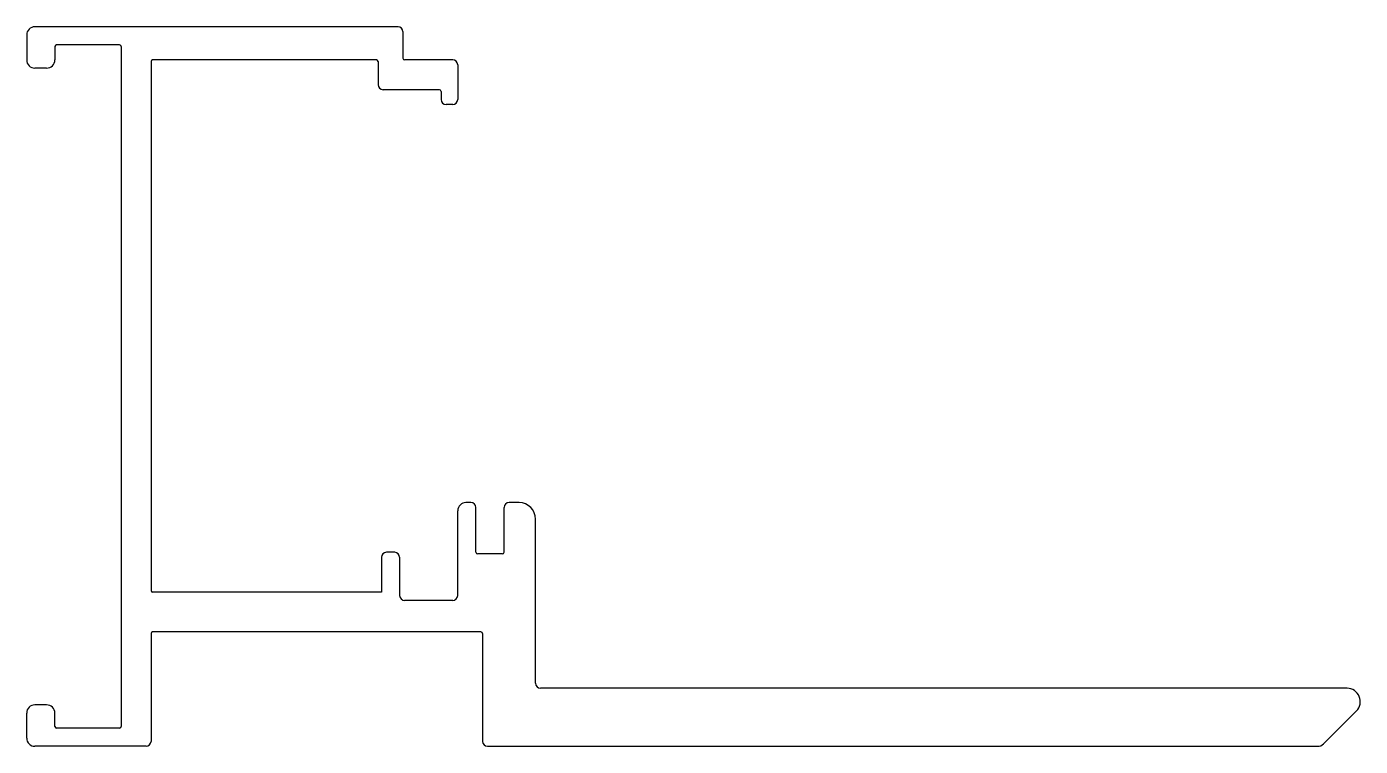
# Model space of a CAD drawing. Extents: x 355.8 to 436.3, y 793.5 to 836.9.
import ezdxf

# ---------------------------------------------------------------- set-up
doc = ezdxf.new("R2010")
doc.units = 0
doc.layers.get('0').update_dxf_attribs({"linetype": 'CONTINUOUS'})

msp = doc.modelspace()

# ---------------------------------------------------------------- linework, layer by layer
for p, q in [((378.205, 836.869), (356.305, 836.869)), ((355.805, 836.369), (355.805, 834.869)), ((378.505, 836.569), (378.505, 834.969)), ((357.505, 835.669), (357.505, 834.869)), ((361.405, 835.769), (357.605, 835.769)), ((361.505, 835.669), (361.505, 794.669)), ((357.005, 834.369), (356.305, 834.369)), ((363.305, 834.769), (363.305, 802.869)), ((376.905, 834.869), (363.405, 834.869)), ((377.005, 834.769), (377.005, 833.369)), ((381.505, 834.869), (378.605, 834.869)), ((381.805, 834.569), (381.805, 832.469)), ((380.705, 833.069), (377.305, 833.069)), ((380.805, 832.969), (380.805, 832.469)), ((381.505, 832.169), (381.105, 832.169)), ((382.605, 808.169), (382.305, 808.169)), ((382.905, 805.169), (382.905, 807.869)), ((384.605, 805.169), (384.605, 807.869)), ((385.505, 808.169), (384.905, 808.169)), ((381.805, 802.569), (381.805, 807.669)), ((386.505, 797.269), (386.505, 807.169)), ((377.205, 804.869), (377.205, 802.769)), ((378.005, 805.169), (377.505, 805.169)), ((378.305, 804.869), (378.305, 802.569)), ((384.505, 805.069), (383.005, 805.069)), ((377.205, 802.769), (363.405, 802.769)), ((381.505, 802.269), (378.605, 802.269)), ((363.305, 800.269), (363.305, 793.769)), ((383.205, 800.369), (363.405, 800.369)), ((383.305, 800.269), (383.305, 793.769)), ((435.455, 796.969), (386.805, 796.969)), ((357.005, 795.969), (356.305, 795.969)), ((355.805, 793.969), (355.805, 795.469)), ((357.505, 794.669), (357.505, 795.469)), ((434.033, 793.616), (436.021, 795.604)), ((361.405, 794.569), (357.605, 794.569)), ((363.005, 793.469), (356.305, 793.469)), ((383.605, 793.469), (433.679, 793.469))]:
    msp.add_line(p, q)
for centre, radius, start, end in [((356.305, 836.369), 0.5, 90, 180), ((378.205, 836.569), 0.3, 0, 90), ((357.605, 835.669), 0.1, 90, 180), ((361.405, 835.669), 0.1, 0, 90), ((356.305, 834.869), 0.5, 180, 270), ((357.005, 834.869), 0.5, 270, 0), ((363.405, 834.769), 0.1, 90, 180), ((376.905, 834.769), 0.1, 0, 90), ((378.605, 834.969), 0.1, 180, 270), ((381.505, 834.569), 0.3, 0, 90), ((377.305, 833.369), 0.3, 180, 270), ((380.705, 832.969), 0.1, 0, 90), ((381.105, 832.469), 0.3, 180, 270), ((381.505, 832.469), 0.3, 270, 0), ((382.305, 807.669), 0.5, 90, 180), ((382.605, 807.869), 0.3, 0, 90), ((384.905, 807.869), 0.3, 90, 180), ((385.505, 807.169), 1, 0, 90), ((377.505, 804.869), 0.3, 90, 180), ((378.005, 804.869), 0.3, 0, 90), ((383.005, 805.169), 0.1, 180, 270), ((384.505, 805.169), 0.1, 270, 0), ((363.405, 802.869), 0.1, 180, 270), ((378.605, 802.569), 0.3, 180, 270), ((381.505, 802.569), 0.3, 270, 0), ((363.405, 800.269), 0.1, 90, 180), ((383.205, 800.269), 0.1, 0, 90), ((386.805, 797.269), 0.3, 180, 270), ((435.455, 796.169), 0.8, 315, 90), ((356.305, 795.469), 0.5, 90, 180), ((357.005, 795.469), 0.5, 0, 90), ((357.605, 794.669), 0.1, 180, 270), ((361.405, 794.669), 0.1, 270, 0), ((356.305, 793.969), 0.5, 180, 270), ((363.005, 793.769), 0.3, 270, 0), ((383.605, 793.769), 0.3, 180, 270), ((433.679, 793.969), 0.5, 270, 315)]:
    msp.add_arc(centre, radius, start, end)

doc.saveas('drawing.dxf')
